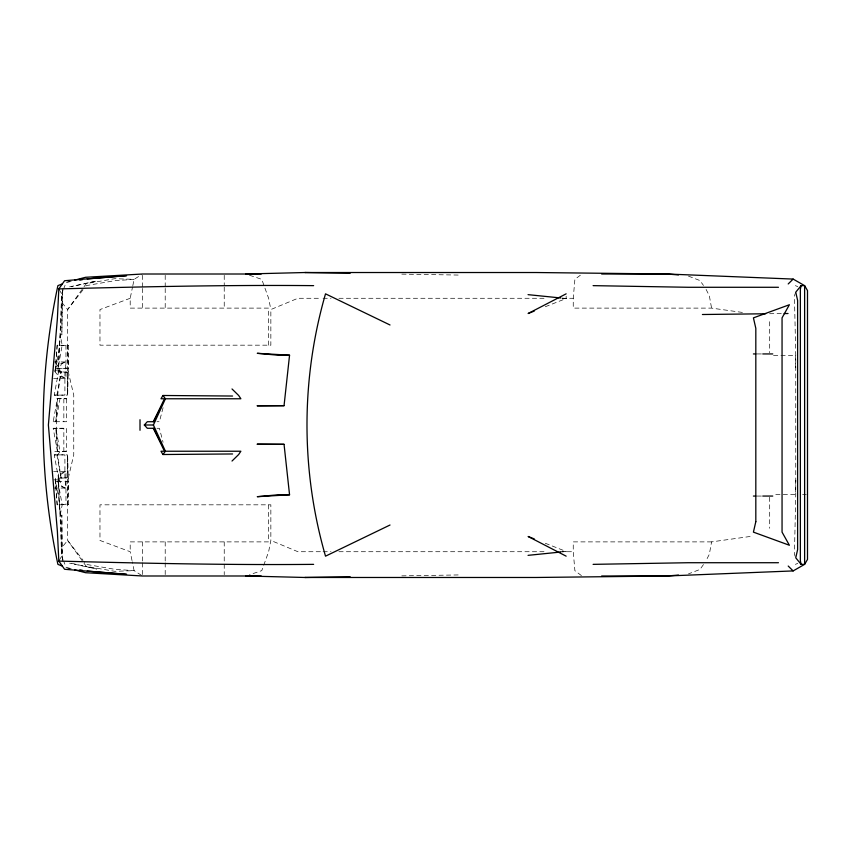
<?xml version="1.0" encoding="UTF-8"?>
<svg xmlns="http://www.w3.org/2000/svg" width="850" height="850" viewBox="0 0 850 850"><rect width="100%" height="100%" fill="white"/><g stroke="black" fill="none" stroke-linecap="round" stroke-linejoin="round"><path stroke-width="0.64" stroke-dasharray="4.25 3.19" d="M66.502 398.777L66.449 421.728L53.189 421.717L57.449 398.395L66.502 398.777L53.901 398.395M59.394 289.903L61.667 293.824C61.115 318.835 61.434 344.048 55.314 368.496L68.584 368.507L68.627 345.557L57.173 345.174L55.314 368.496L55.537 371.779L67.564 372.162L67.511 395.112L54.251 395.112L58.512 371.779L61.667 293.824L63.038 290.392M62.443 290.084L61.838 335.006L62.464 288.766M67.649 504.826L68.266 478.221L67.649 454.888L67.649 540.451L83.279 562.232M67.649 345.174L68.266 371.779L67.649 395.112L67.649 309.549L83.279 287.767M53.614 488.059L65.609 488.059L66.077 471.506L53.614 471.665M795.834 480.218L795.324 494.679L773.521 494.679M55.537 371.779L57.173 345.174M53.189 421.717L55.834 421.728L60.063 398.395L57.619 395.112L61.126 371.779L57.97 368.507L60.254 335.006L62.188 345.174L57.97 368.507L58.554 371.779L67.564 372.162M59.394 560.097L61.667 556.176C61.115 531.165 61.434 505.952 55.314 481.504L68.584 481.493L68.627 504.443L57.173 504.826L55.314 481.504L55.537 478.221L67.564 477.838L67.511 454.888L54.251 454.888L58.512 478.221L61.667 556.176L63.038 559.608M55.834 421.728L57.492 398.395L56.419 425L57.492 451.605L66.502 451.223L66.449 428.272L53.189 428.283L57.449 451.605L55.834 428.272L60.063 451.605L57.619 454.888L61.126 478.221L57.97 481.493L55.314 481.504M742.39 312.428L711.577 308.114L573.251 308.114L573.251 298.276L574.887 279.353L581.942 274.008M57.97 481.493L62.188 504.826L60.254 514.994L57.97 481.493L58.554 478.221L67.564 477.838M56.907 395.112L61.126 371.779M750.093 536.488L711.577 541.886L709.336 554.253L706.095 560.575M132.026 560.554L130.199 551.724L99.971 540.451L99.971 504.826L270.852 504.826L270.852 540.451L268.621 551.724L261.768 570.648L249.518 574.759M268.621 345.174L268.621 308.114L130.199 308.114L130.199 298.276L132.547 286.918M132.812 285.664L134.109 279.353L141.493 274.678M68.266 478.221L73.748 454.888L73.748 395.112L68.266 371.779M163.072 407.692L159.407 421.717L156.984 421.717M53.614 361.941L65.609 361.941L66.077 378.494L61.136 375.934L59.553 370.143L61.136 364.342L64.887 361.941M64.887 488.059L61.136 485.658L59.553 479.857L61.136 474.066L66.077 471.506L58.533 474.066L58.533 485.658L65.609 488.059M795.749 292.198L794.431 295.651L795.749 355.321L795.749 494.679L794.431 554.349L795.749 557.802M63.495 289.244L66.236 282.359L69.859 281.414M703.471 564.559L699.996 569.426L688.447 573.899M84.022 286.726L86.264 283.613L114.718 278.694L134.109 279.353L114.718 280.691L86.264 285.611L83.831 288.734M83.024 289.776L67.649 309.549L61.838 302.536M62.411 559.98L61.838 547.464L67.649 540.451L83.024 560.224M55.25 368.209L58.533 364.342L65.609 361.941M130.199 298.276L99.971 309.549L99.971 345.174L270.852 345.174L270.852 309.549L297.904 298.276L320.408 298.276M795.356 564.357L797.789 563.38M545.296 306.744L566.153 298.52L566.153 296.172M69.604 286.843L96.688 280.989L71.336 286.748M67.469 282.158L71.166 281.552M562.211 551.884L566.153 551.48L566.153 553.828M66.502 451.223L53.901 451.605M59.585 504.826L68.627 504.443M401.837 575.875L460.243 574.908M769.601 313.724L781.458 313.586M323.053 298.276L330.99 298.276M338.927 298.276L544.011 298.276M562.232 298.276L573.251 298.276M59.585 345.174L68.627 345.557M757.18 353.94L762.184 353.94M773.521 355.321L795.324 355.321L795.834 369.782M55.314 368.496L65.971 368.507L65.971 345.557M53.614 370.143L59.553 370.143M54.251 395.112L64.908 395.112L64.908 372.162M53.189 428.283L63.846 428.272L63.846 451.223M156.984 428.283L159.407 428.283L163.072 442.308M54.251 454.888L64.908 454.888L64.908 477.838M53.614 479.857L59.553 479.857M802.623 494.679L806.278 494.679M757.18 496.06L762.184 496.06M711.577 541.886L573.251 541.886L573.251 551.724L574.887 570.648L581.942 575.992M320.408 551.724L297.904 551.724L270.852 540.451M323.053 551.724L330.99 551.724M338.927 551.724L544.011 551.724M559.789 551.724L573.251 551.724M53.614 378.335L66.077 378.494L58.533 375.934L54.432 371.11M401.837 274.125L460.243 275.092M562.211 298.116L566.153 298.52M67.469 567.843L71.166 568.448M71.336 563.253L96.688 569.011L69.604 563.157M69.859 568.586L66.236 567.641L63.495 560.756M249.518 275.241L261.768 279.353L268.621 298.276L270.852 309.549M688.447 276.101L699.996 280.574L703.471 285.441M545.296 543.256L566.153 551.48M795.356 285.642L797.789 286.62M141.493 575.322L134.109 570.648L114.718 569.309L86.264 564.389L83.831 561.266M84.022 563.274L86.264 566.387L114.718 571.306L134.109 570.648L132.281 561.818M706.095 289.425L709.336 295.747L711.577 308.114M56.907 454.888L61.126 478.221M55.537 478.221L57.173 504.826M62.464 561.234L61.838 514.994L61.838 547.464M769.686 321.704L769.686 352.729M769.686 497.271L769.686 528.296M268.621 504.826L268.621 541.886L130.199 541.886L130.199 551.724M224.23 275.326L224.23 285.812M224.23 287.13L224.23 308.114M224.23 541.886L224.23 562.87M224.23 564.188L224.23 574.674M165.208 275.326L165.208 287.13M165.208 288.437L165.208 308.114M165.208 541.886L165.208 561.563M165.208 562.87L165.208 574.674M142.545 275.326L142.545 287.13M142.545 288.437L142.545 308.114M142.545 541.886L142.545 561.563M142.545 562.87L142.545 574.674M65.971 481.493L65.971 504.443M63.846 398.777L63.846 421.728"/><path stroke-width="1.27" d="M87.221 278.928L126.576 275.655L64.589 280.723L58.82 288.915L57.396 318.431L48.386 425L57.396 531.569L58.82 561.085L64.589 569.277L126.576 574.345L87.221 571.072M284.049 405.673L257.274 405.801L284.049 405.673L289.553 355.215L257.274 353.313L278.078 355.215L289.553 355.215M350.179 576.736L304.927 577.479L536.063 577.479L667.122 575.992L793.135 570.924L804.621 564.357L804.621 285.642L801.104 285.642L800.349 289.329L800.349 560.671L801.104 564.357L804.621 564.357L807.5 559.438L807.5 290.562L804.621 285.642L793.135 279.076L667.122 274.008L536.063 272.521L304.927 272.521L350.179 273.264M161.202 443.201L153.404 428.283L164.464 451.233L160.99 451.233L162.945 454.516L165.41 451.233L153.404 425L165.41 398.767L162.945 395.484L160.99 398.767L164.464 398.767L153.404 421.717L161.202 406.799M801.104 285.642L795.749 292.198L797.619 300.39L797.619 549.61L795.749 557.802L801.104 564.357M154.572 428.283L147.316 428.283L144.33 425L147.316 421.717L154.572 421.717M788.205 283.953L793.135 279.076M232.018 461.04L238.669 454.516L240.879 451.233L165.41 451.233M566.153 293.834L528.116 313.512L534.257 311.089M390.022 525.013L325.518 556.166A458.118 442.542 -90 0 1 325.518 293.834L390.022 324.987M62.061 283.996L57.896 285.642C38.271 377.23 38.271 472.77 57.896 564.357L62.061 566.004M74.694 280.139L85.584 277.291L142.545 274.008L261.237 274.008M79.815 280.139L82.291 279.735M528.052 555.347L560.904 552.011M678.47 575.067L667.122 575.992L601.651 575.992M289.553 494.785L257.274 496.687L278.078 494.785L289.553 494.785L284.049 444.327L257.274 444.199L284.049 444.327M245.841 274.008L305.086 272.521M593.098 564.357L688.192 562.721L778.462 562.721M702.408 314.511L765.648 313.777M784.093 313.554L788.046 313.512M162.945 454.516L232.581 453.964M601.651 274.008L667.122 274.008L678.47 274.933M313.629 285.642C228.671 284.856 143.714 286.705 58.82 288.915M778.462 287.279L688.192 287.279L593.098 285.642M753.419 353.94L755.926 353.94M762.758 353.94L772.756 353.94M165.41 398.767L240.879 398.767L238.669 395.484L232.018 388.96M144.33 425L153.404 425M753.419 496.06L755.926 496.06M762.758 496.06L772.756 496.06M58.82 561.085C143.714 563.295 228.671 565.144 313.629 564.357M261.237 575.992L142.545 575.992L85.584 572.709L74.694 569.861M162.945 395.484L232.581 396.036M245.841 575.992L305.086 577.479M528.052 294.652L560.904 297.989M79.815 569.861L82.291 570.265M534.257 538.911L528.116 536.488L566.153 556.166M788.205 566.047L793.135 570.924M140.006 419.719L140.006 430.281M755.82 521.677L753.419 532.132L789.395 545.254L782.053 532.132L782.053 317.868L789.395 304.746L753.419 317.868L755.82 328.323L755.82 521.677"/></g></svg>
